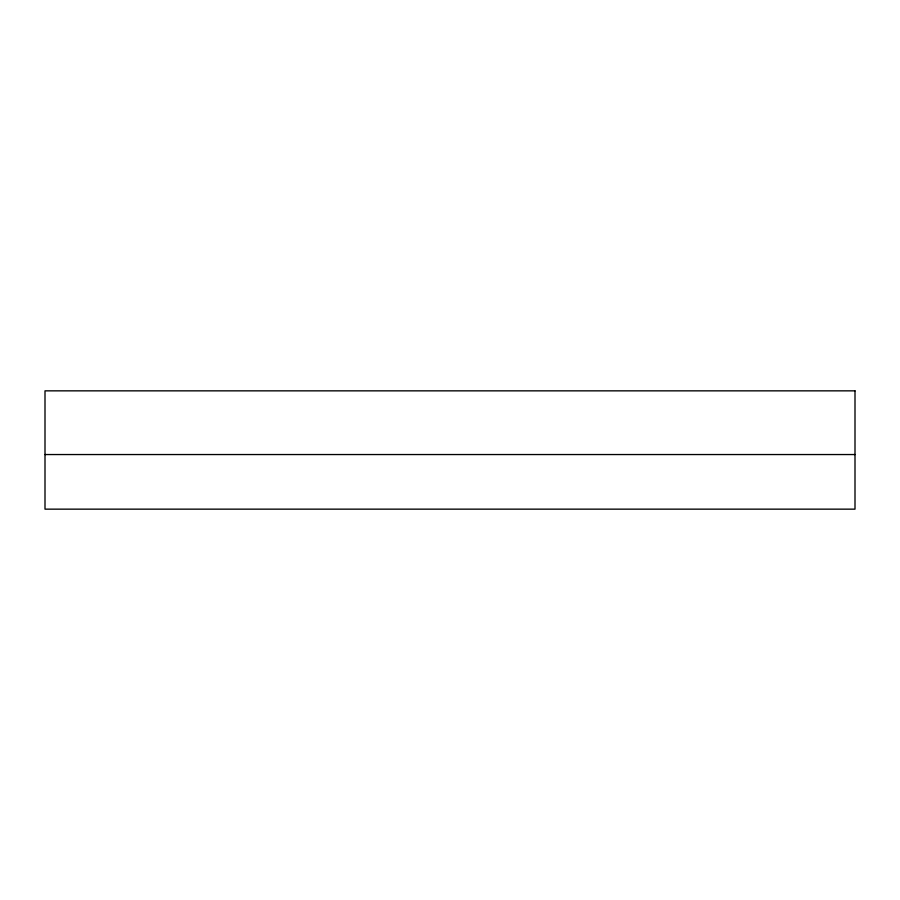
<?xml version="1.0" encoding="UTF-8"?>
<svg xmlns="http://www.w3.org/2000/svg" width="900" height="900" viewBox="0 0 900 900"><rect width="100%" height="100%" fill="white"/><g stroke="black" fill="none" stroke-linecap="round" stroke-linejoin="round"><path stroke-width="1.35" d="M45 454.545L855 454.545M855 390.848L45 390.848L45 509.152L855 509.152L855 390.848"/></g></svg>
